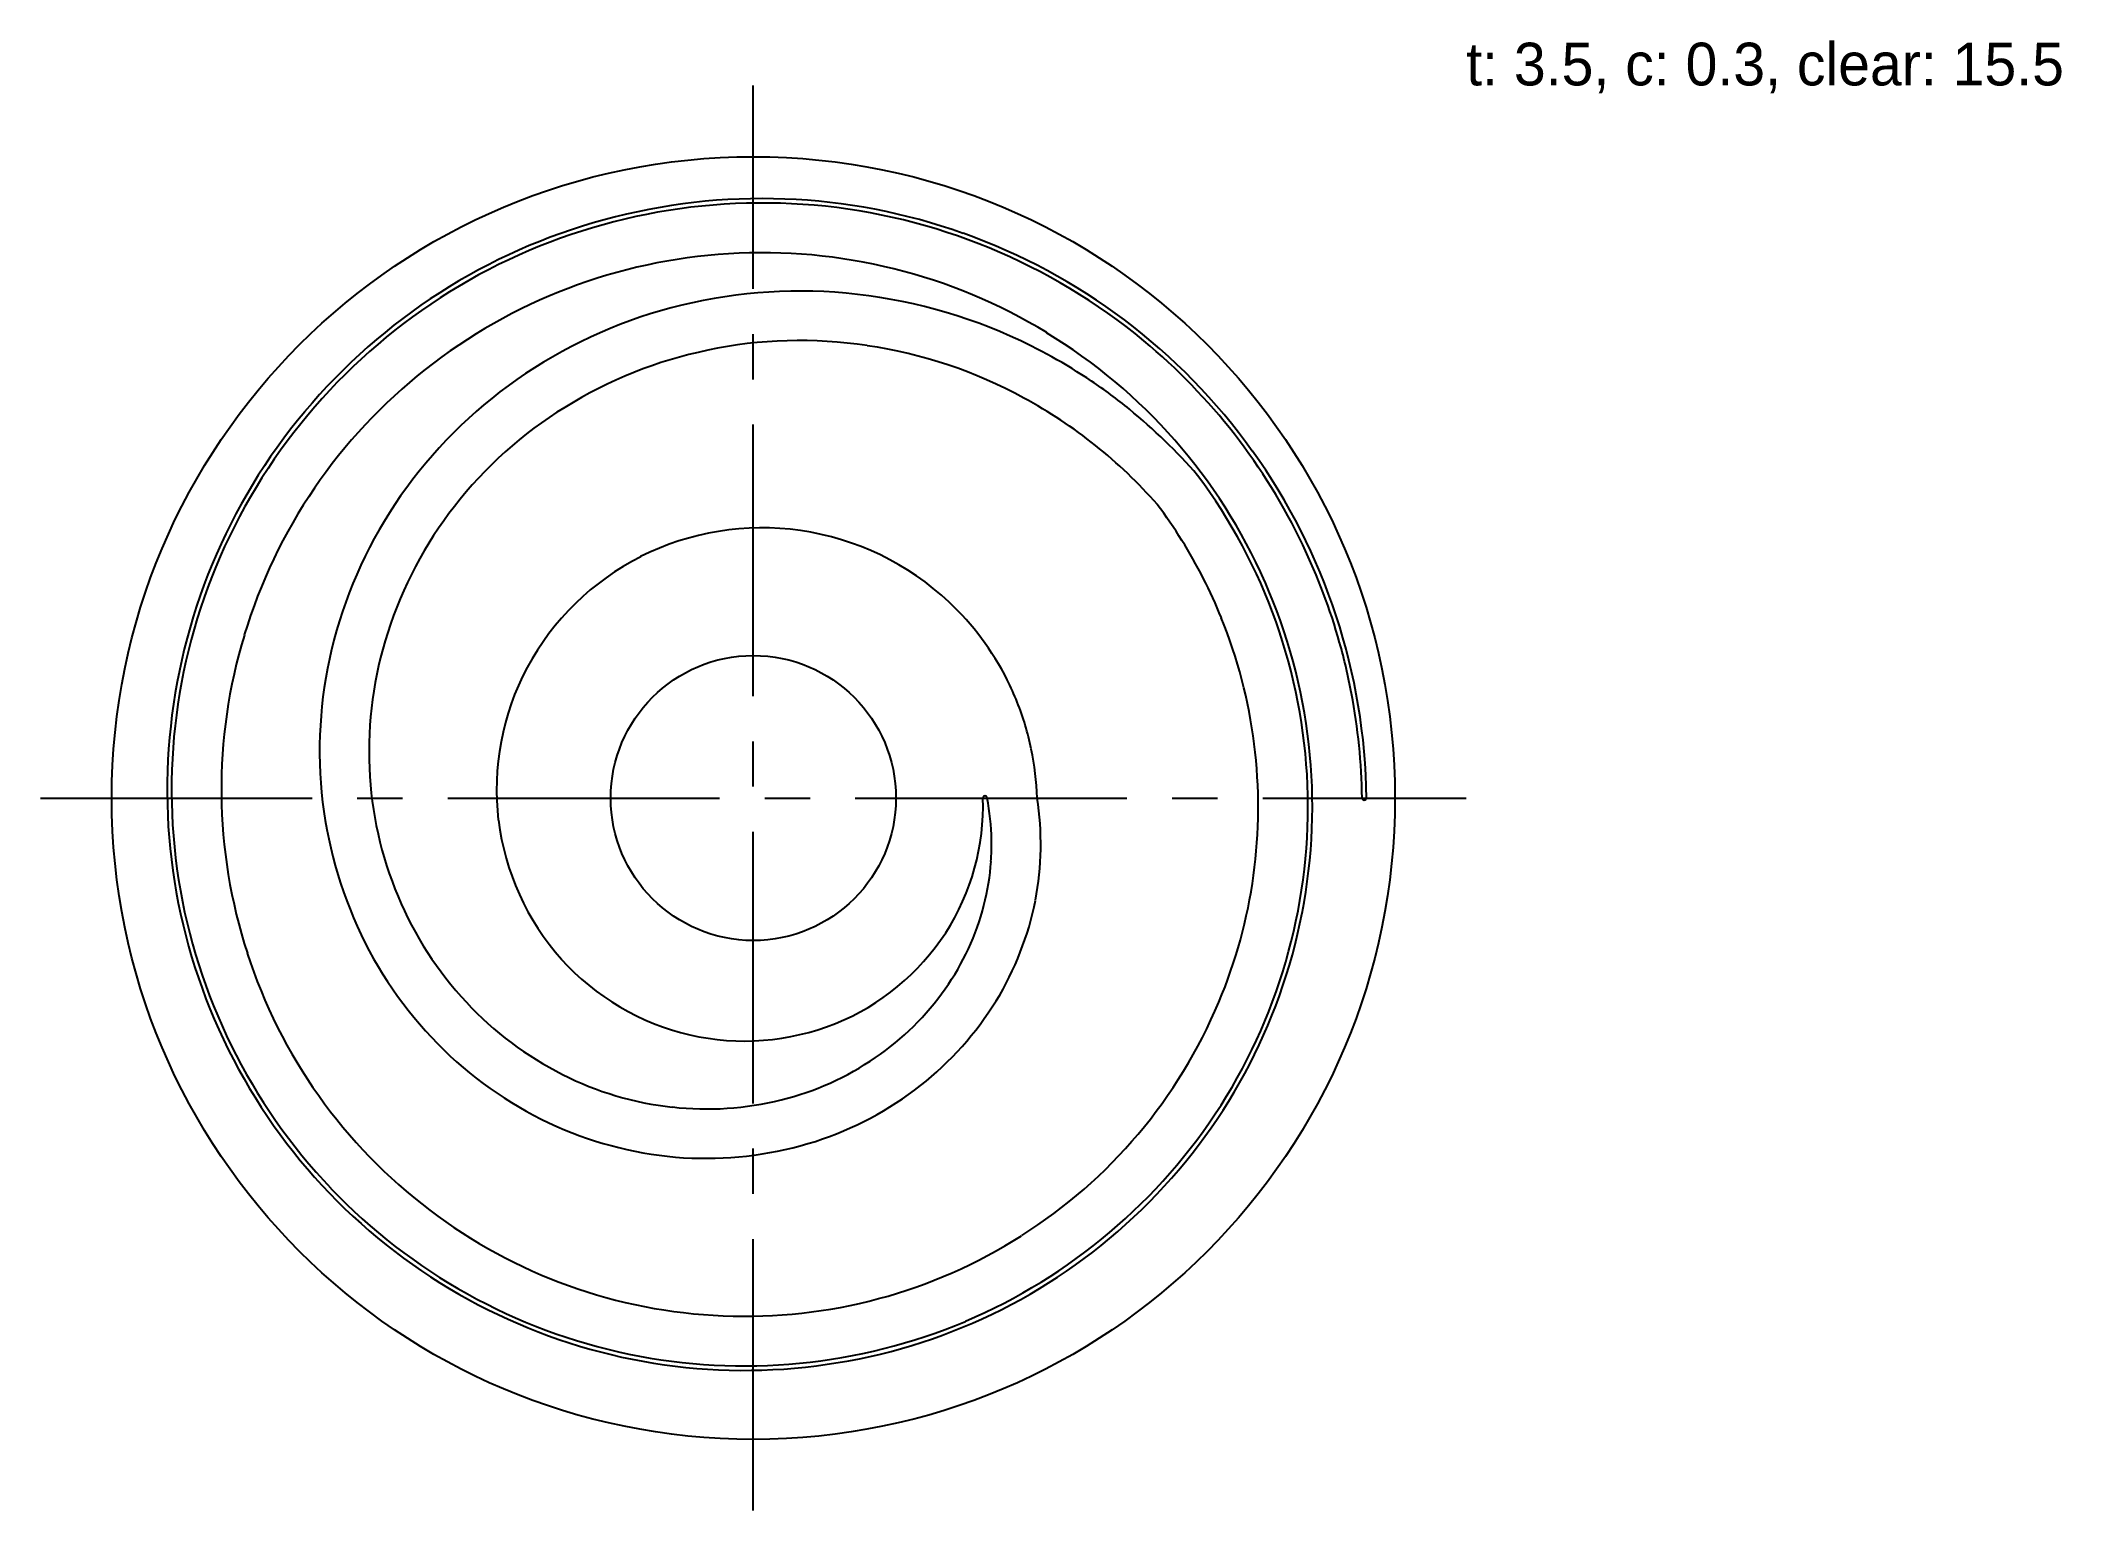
# Model space of a CAD drawing. Extents: x 50 to 192, y 50 to 153.
import ezdxf
from ezdxf.enums import TextEntityAlignment as Align

# ---------------------------------------------------------------- set-up
doc = ezdxf.new("R2010")
doc.units = 0
doc.header["$LTSCALE"] = 25.4
doc.linetypes.add('CENTER2', pattern=[1.125, 0.75, -0.125, 0.125, -0.125])
doc.layers.add('DEFAULT', color=7, linetype='CONTINUOUS')

msp = doc.modelspace()

# ---------------------------------------------------------------- linework, layer by layer
at = {"layer": 'DEFAULT', "color": 7, "linetype": 'CENTER2'}
for p, q in [((100, 50), (100, 150)), ((50, 100), (150, 100))]:
    msp.add_line(p, q, dxfattribs=at)
at = {"layer": 'DEFAULT', "color": 7, "linetype": 'CONTINUOUS'}
for radius in [45, 10]:
    msp.add_circle((100, 100), radius, dxfattribs=at)
at = {"layer": 'DEFAULT', "color": 5, "linetype": 'CONTINUOUS'}
for centre, radius, start, end in [((100.62, 100.15), 41.91, 70.3551, 105.3197), ((100.42, 100.48), 41.54, 105.1772, 140.1432), ((100.64, 99.96), 41.79, 85.0237, 119.54), ((100.5, 99.61), 42.16, 50.3661, 84.8835), ((100.59, 99.77), 42.28, 35.5331, 70.4963), ((100.51, 100.38), 37.87, 93.4052, 128.3865), ((100.64, 100.02), 38.24, 58.5818, 93.5614), ((100.55, 100.33), 41.42, 119.6814, 154.1965), ((103.33, 99.87), 35.7, 86.1778, 106.0143), ((103.08, 98.73), 36.85, 66.0758, 85.9106), ((103.17, 101.02), 34.55, 106.2904, 126.1291), ((103.28, 100.58), 31.52, 81.4078, 101.8606), ((102.73, 98.15), 37.52, 55.9764, 65.945), ((100.54, 99.65), 38.6, 23.7585, 58.7365), ((100.28, 99.45), 42.42, 25.5872, 50.2753), ((102.88, 101.67), 30.36, 101.5449, 122.0251), ((103.28, 99.41), 32.67, 61.2839, 81.7118), ((100.2, 100.61), 37.5, 128.2287, 163.2118), ((102.55, 97.93), 37.81, 50.9348, 55.9379), ((102.63, 102.05), 33.4, 126.4148, 146.2562), ((102.88, 98.32), 33.82, 41.1721, 61.5771), ((100.08, 100.63), 41.18, 139.9994, 174.9668), ((102.12, 102.56), 29.21, 121.6968, 142.207), ((102.36, 97.71), 38.09, 40.8732, 50.9158), ((100.36, 99.47), 42.65, 0.7111, 35.6731), ((100.04, 99.36), 38.86, 2.2894, 36.7962), ((101.76, 102.82), 32.25, 146.5522, 166.3969), ((100.32, 99.49), 35.07, 27.0366, 36.9869), ((101.11, 103.13), 28.06, 141.8651, 162.4086), ((100.26, 100.58), 41.06, -205.6608, -171.1467), ((100.63, 99.93), 19.03, 81.9188, 116.6376), ((100.48, 99.58), 19.4, 46.8824, 81.6059), ((100.16, 99.41), 42.54, 15.6685, 25.5583), ((100.56, 100.3), 18.66, 116.9568, 151.6707), ((100.28, 99.46), 35.12, 22.0614, 27.0403), ((100.24, 99.41), 38.97, -11.0646, 23.9118), ((100.28, 99.45), 19.63, 26.8006, 46.7107), ((100.21, 99.43), 35.19, 7.1199, 22.0714), ((99.82, 100.61), 37.13, 163.0524, 198.0372), ((99.96, 103.32), 26.91, 162.0517, 182.6322), ((100.11, 99.41), 42.59, 10.7145, 15.6624), ((100.68, 103.26), 31.1, -193.2961, -173.4473), ((100.28, 100.57), 18.29, -208.0038, -173.2949), ((100.18, 99.42), 19.73, 16.7637, 26.7462), ((100.06, 99.4), 42.64, 0.8094, 10.7114), ((100.12, 99.41), 19.79, 11.7523, 16.7503), ((99.7, 100.56), 40.81, 174.8218, 209.7906), ((100.06, 99.37), 35.35, -22.7946, 7.1764), ((98.81, 103.1), 25.75, -177.741, -157.1192), ((100.07, 99.4), 19.84, 1.7363, 11.7456), ((99.67, 99.45), 39.23, -32.3693, 2.1387), ((99.52, 103.29), 29.94, -173.1283, -153.2745), ((99.67, 99.45), 16.44, -32.78, 1.9008), ((116.25, 100), 0.15, 0, 180), ((100.32, 96.78), 16.39, 0.9793, 11.322), ((99.45, 96.74), 20.71, -10.9023, 9.0558), ((142.85, 100), 0.15, 180, 360), ((99.91, 100.63), 17.92, -172.9627, -138.2591), ((100.03, 96.76), 16.68, -4.1826, 1.0247), ((99.74, 96.76), 16.98, -14.5781, -4.0937), ((99.88, 100.63), 40.69, -171.0028, -136.4899), ((97.82, 102.5), 24.6, -157.5103, -136.8423), ((99.06, 96.84), 17.66, -35.4095, -14.2899), ((98.35, 97.13), 21.87, -31.3011, -11.3666), ((99.86, 99.38), 39.34, -45.8876, -10.9127), ((98.41, 102.92), 28.79, -152.9426, -133.0828), ((99.42, 99.74), 16.81, -67.8287, -33.1418), ((99.5, 100.4), 36.77, -162.1237, -127.1372), ((99.56, 100.46), 17.55, -137.9199, -103.2217), ((98.01, 97.37), 18.82, -55.8729, -34.8586), ((97.09, 101.58), 23.44, -137.2532, -116.5331), ((97.45, 97.88), 23.02, -51.6556, -31.7402), ((99.74, 99.42), 35.66, -57.6512, -22.659), ((99.37, 100.13), 17.18, -102.8753, -68.1826), ((97.5, 102.19), 27.64, -132.7369, -112.8698), ((97.21, 98.23), 19.98, -76.2817, -55.3574), ((99.43, 100.29), 40.44, -150.3557, -115.3854), ((96.72, 100.47), 22.29, -116.9659, -96.1867), ((96.87, 98.9), 24.18, -71.9718, -52.0722), ((96.77, 99.31), 21.13, -96.6438, -75.7971), ((99.42, 99.74), 39.59, -67.0279, -32.5186), ((96.9, 101.19), 26.49, -112.5086, -92.6326), ((96.68, 100.05), 25.33, -92.2547, -72.3681), ((99.55, 100.45), 40.33, -136.3446, -101.833), ((99.36, 100.04), 36.4, -127.2997, -92.3113), ((99.53, 99.57), 39.71, -80.7104, -45.7371), ((99.45, 99.67), 36.03, -92.4755, -57.4853), ((99.37, 99.91), 40.07, -115.5331, -80.5614), ((99.37, 100.11), 39.96, -101.6864, -67.1759)]:
    msp.add_arc(centre, radius, start, end, dxfattribs=at)

# ---------------------------------------------------------------- texts
at = {"layer": 'DEFAULT', "color": 7, "linetype": 'CONTINUOUS'}
msp.add_text('t: 3.5, c: 0.3, clear: 15.5', height=3, dxfattribs=at).set_placement((150, 153), align=Align.TOP_LEFT)

doc.saveas('drawing.dxf')
